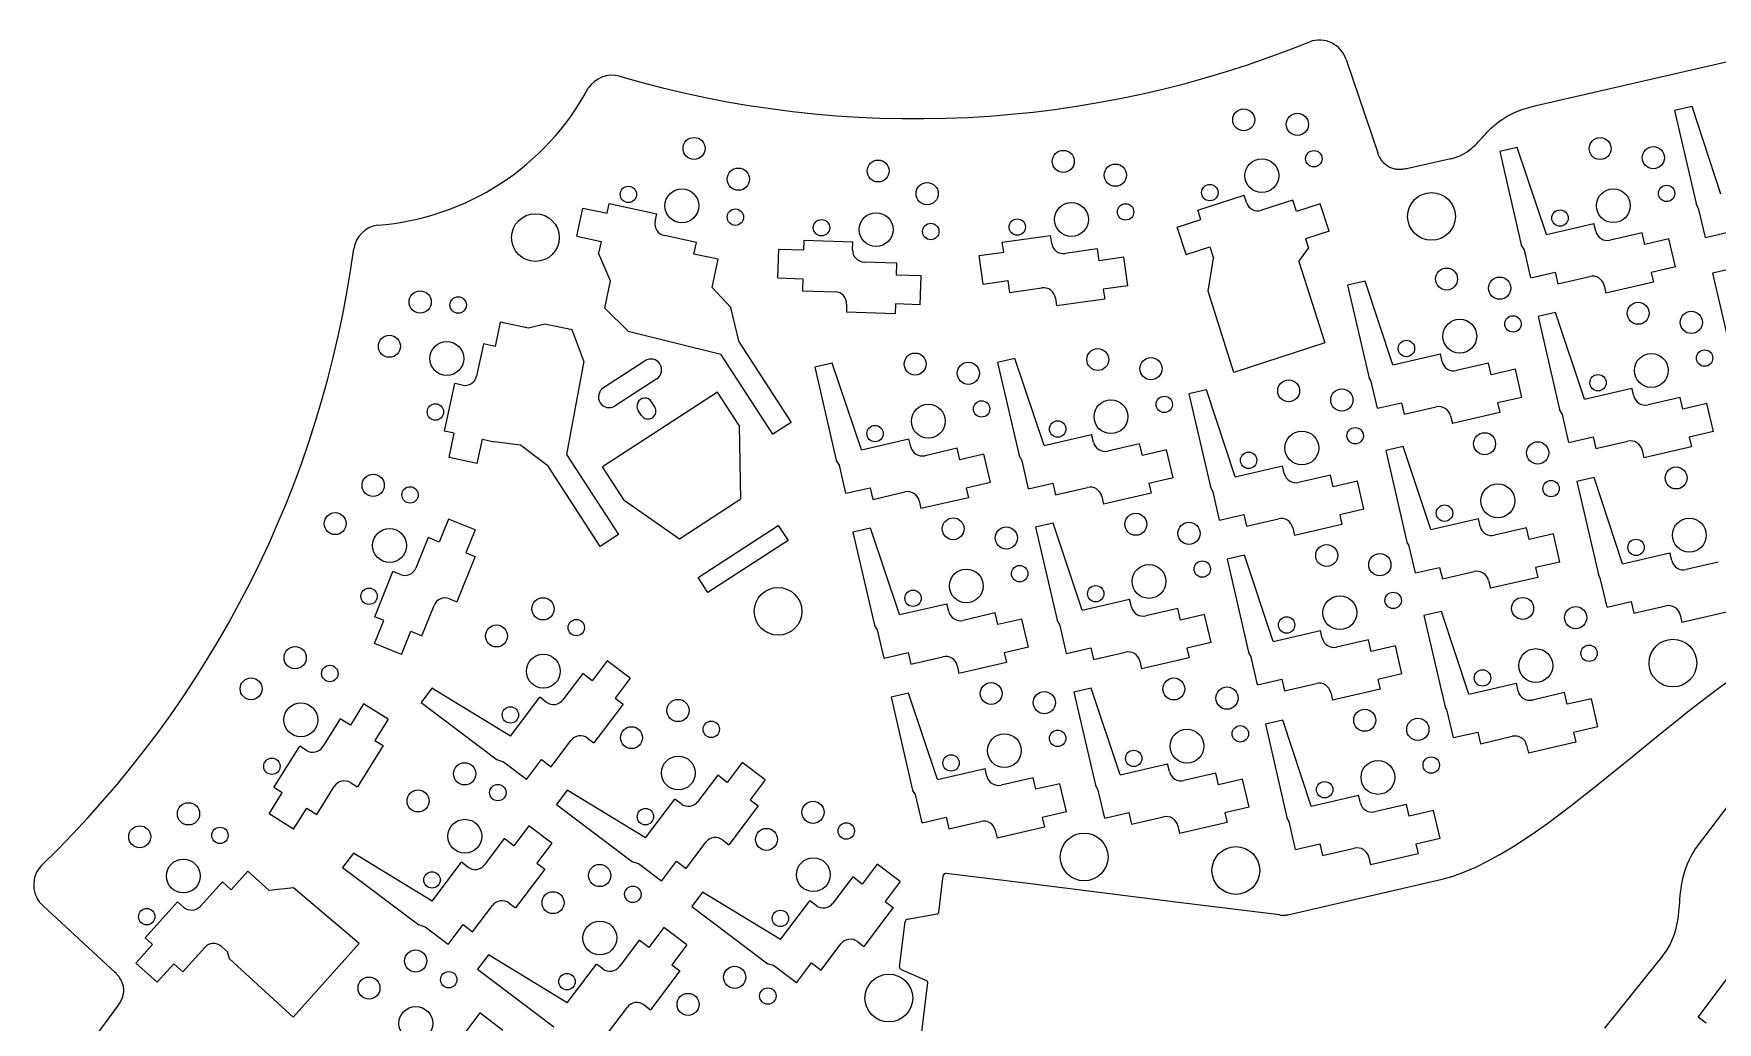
# Model space of a CAD drawing. Extents: x 3 to 294, y -207 to -4.
# Drawn here: x 25.4 to 194.7, y -103.1 to -3.7 of the extents above; entities that cross this region are included whole.
import ezdxf

# ---------------------------------------------------------------- set-up
doc = ezdxf.new("R2010")
doc.units = 0
doc.layers.add('BLACK', color=7, linetype='CONTINUOUS')

msp = doc.modelspace()

# ---------------------------------------------------------------- linework, layer by layer
at = {"layer": 'BLACK', "linetype": 'CONTINUOUS'}
for p, q in [((176.526, -10.918), (207.992, -3.7025)), ((157.408, -6.3125), (160.579, -15.6768)), ((173.591, -12.0157), (173.923, -11.8373)), ((173.923, -11.8373), (174.28, -11.6649)), ((174.28, -11.6649), (174.666, -11.4993)), ((174.666, -11.4993), (175.082, -11.341)), ((175.082, -11.341), (175.529, -11.1909)), ((175.529, -11.1909), (176.01, -11.0496)), ((176.01, -11.0496), (176.526, -10.918)), ((192.197, -11.0213), (190.442, -11.4257)), ((190.442, -11.4257), (192.603, -20.7802)), ((195.09, -19.8434), (192.197, -11.0213)), ((171.628, -13.57), (171.824, -13.3702)), ((171.824, -13.3702), (172.031, -13.1704)), ((172.031, -13.1704), (172.249, -12.9715)), ((172.249, -12.9715), (172.481, -12.7743)), ((172.481, -12.7743), (172.73, -12.5793)), ((172.73, -12.5793), (172.996, -12.3874)), ((172.996, -12.3874), (173.282, -12.1993)), ((173.282, -12.1993), (173.591, -12.0157)), ((169.995, -15.2549), (170.189, -15.0866)), ((170.189, -15.0866), (170.374, -14.9119)), ((170.374, -14.9119), (170.555, -14.7314)), ((170.555, -14.7314), (170.731, -14.546)), ((170.731, -14.546), (170.906, -14.3564)), ((170.906, -14.3564), (171.081, -14.1632)), ((171.081, -14.1632), (171.259, -13.9673)), ((171.259, -13.9673), (171.44, -13.7693)), ((171.44, -13.7693), (171.628, -13.57)), ((174.618, -15.1643), (172.862, -15.5687)), ((177.551, -23.893), (174.618, -15.1643)), ((160.636, -15.8186), (160.579, -15.6768)), ((160.695, -15.9533), (160.636, -15.8186)), ((160.758, -16.081), (160.695, -15.9533)), ((160.824, -16.2019), (160.758, -16.081)), ((160.893, -16.316), (160.824, -16.2019)), ((160.965, -16.4235), (160.893, -16.316)), ((161.039, -16.5245), (160.965, -16.4235)), ((161.116, -16.6191), (161.039, -16.5245)), ((161.196, -16.7074), (161.116, -16.6191)), ((161.278, -16.7896), (161.196, -16.7074)), ((161.362, -16.8658), (161.278, -16.7896)), ((161.448, -16.936), (161.362, -16.8658)), ((167.943, -16.283), (163.465, -17.2831)), ((167.943, -16.283), (168.267, -16.1923)), ((168.267, -16.1923), (168.568, -16.0893)), ((168.568, -16.0893), (168.847, -15.9748)), ((168.847, -15.9748), (169.108, -15.8495)), ((169.108, -15.8495), (169.351, -15.7141)), ((169.351, -15.7141), (169.578, -15.5694)), ((169.578, -15.5694), (169.793, -15.4161)), ((169.793, -15.4161), (169.995, -15.2549)), ((172.862, -15.5687), (175.023, -24.9232)), ((161.537, -17.0005), (161.448, -16.936)), ((161.627, -17.0593), (161.537, -17.0005)), ((161.719, -17.1125), (161.627, -17.0593)), ((161.813, -17.1603), (161.719, -17.1125)), ((161.909, -17.2028), (161.813, -17.1603)), ((162.006, -17.2401), (161.909, -17.2028)), ((162.105, -17.2723), (162.006, -17.2401)), ((162.205, -17.2996), (162.105, -17.2723)), ((162.306, -17.322), (162.205, -17.2996)), ((162.408, -17.3397), (162.306, -17.322)), ((162.511, -17.3528), (162.408, -17.3397)), ((162.615, -17.3614), (162.511, -17.3528)), ((162.72, -17.3656), (162.615, -17.3614)), ((162.825, -17.3656), (162.72, -17.3656)), ((162.931, -17.3615), (162.825, -17.3656)), ((163.037, -17.3533), (162.931, -17.3615)), ((163.144, -17.3413), (163.037, -17.3533)), ((163.251, -17.3255), (163.144, -17.3413)), ((163.358, -17.306), (163.251, -17.3255)), ((163.465, -17.2831), (163.358, -17.306)), ((142.478, -21.4433), (147.138, -19.9292)), ((147.385, -20.69), (147.138, -19.9292)), ((80.0301, -24.0843), (80.6331, -21.2477)), ((80.6331, -21.2477), (83.0785, -21.7675)), ((83.0785, -21.7675), (83.2864, -20.7893)), ((83.2864, -20.7893), (88.0793, -21.8081)), ((87.913, -22.5906), (88.0793, -21.8081)), ((142.787, -22.3944), (142.478, -21.4433)), ((152.036, -20.4407), (148.897, -21.4605)), ((152.407, -21.582), (152.036, -20.4407)), ((154.784, -20.8094), (152.407, -21.582)), ((155.68, -23.5675), (154.784, -20.8094)), ((192.879, -21.3802), (192.603, -20.7802)), ((193.531, -24.2058), (192.879, -21.3802)), ((140.409, -23.1669), (142.787, -22.3944)), ((141.305, -25.925), (140.409, -23.1669)), ((155.68, -23.5675), (153.303, -24.34)), ((177.551, -23.893), (182.325, -22.7907)), ((182.505, -23.5702), (182.325, -22.7907)), ((193.531, -24.2058), (195.967, -23.6434)), ((80.0301, -24.0843), (82.4755, -24.6041)), ((82.4755, -24.6041), (82.226, -25.7779)), ((92.0651, -24.7), (88.8372, -24.0139)), ((91.8156, -25.8738), (92.0651, -24.7)), ((100.258, -28.2673), (100.359, -25.369)), ((100.359, -25.369), (102.858, -25.4563)), ((102.858, -25.4563), (102.893, -24.4569)), ((102.893, -24.4569), (107.79, -24.6279)), ((107.762, -25.4274), (107.79, -24.6279)), ((122.825, -24.6803), (127.677, -23.9983)), ((122.964, -25.6705), (122.825, -24.6803)), ((127.789, -24.7905), (127.677, -23.9983)), ((132.412, -25.3526), (129.144, -25.8119)), ((132.579, -26.5409), (132.412, -25.3526)), ((141.305, -25.925), (143.683, -25.1525)), ((143.683, -25.1525), (144.054, -26.2937)), ((152.654, -26.6129), (153.612, -25.2911)), ((153.303, -24.34), (153.612, -25.2911)), ((175.34, -25.4298), (175.023, -24.9232)), ((187.16, -23.7272), (183.944, -24.4695)), ((187.43, -24.8965), (187.16, -23.7272)), ((189.866, -24.3341), (187.43, -24.8965)), ((190.518, -27.1597), (189.866, -24.3341)), ((83.415, -28.556), (82.226, -25.7779)), ((94.261, -26.3936), (91.8156, -25.8738)), ((93.6581, -29.2302), (94.261, -26.3936)), ((112.217, -26.7837), (108.919, -26.6686)), ((112.175, -27.983), (112.217, -26.7837)), ((120.489, -26.0185), (122.964, -25.6705)), ((120.892, -28.8903), (120.489, -26.0185)), ((135.055, -26.193), (132.579, -26.5409)), ((135.458, -29.0648), (135.055, -26.193)), ((143.515, -29.5839), (144.054, -26.2937)), ((152.654, -26.6129), (155.252, -34.7925)), ((175.992, -28.2554), (175.34, -25.4298)), ((82.8328, -31.2948), (83.415, -28.556)), ((100.258, -28.2673), (102.756, -28.3545)), ((102.756, -28.3545), (102.715, -29.5538)), ((114.674, -28.0702), (112.175, -27.983)), ((114.572, -30.9685), (114.674, -28.0702)), ((120.892, -28.8903), (123.368, -28.5423)), ((123.368, -28.5423), (123.535, -29.7306)), ((159.301, -28.5995), (157.545, -29.0039)), ((162.106, -37.0132), (159.301, -28.5995)), ((175.992, -28.2554), (178.428, -27.693)), ((178.428, -27.693), (178.698, -28.8623)), ((178.698, -28.8623), (181.913, -28.12)), ((188.307, -28.6965), (183.533, -29.7988)), ((190.518, -27.1597), (188.082, -27.7221)), ((188.082, -27.7221), (188.307, -28.6965)), ((196.018, -27.3943), (194.263, -27.7987)), ((194.263, -27.7987), (196.424, -37.1532)), ((95.5155, -31.2508), (93.6581, -29.2302)), ((102.715, -29.5538), (106.013, -29.669)), ((123.535, -29.7306), (126.803, -29.2714)), ((128.158, -30.2927), (128.27, -31.0849)), ((133.122, -30.403), (128.27, -31.0849)), ((135.458, -29.0648), (132.983, -29.4127)), ((132.983, -29.4127), (133.122, -30.403)), ((146.105, -37.7634), (143.515, -29.5839)), ((157.545, -29.0039), (159.707, -38.3584)), ((183.353, -29.0193), (183.533, -29.7988)), ((82.8328, -31.2948), (85.1914, -33.6357)), ((96.3696, -34.7425), (95.5155, -31.2508)), ((107.17, -30.9101), (107.142, -31.7096)), ((112.039, -31.8806), (107.142, -31.7096)), ((112.074, -30.8812), (112.039, -31.8806)), ((114.572, -30.9685), (112.074, -30.8812)), ((178.468, -31.742), (176.712, -32.1464)), ((176.712, -32.1464), (178.873, -41.5008)), ((181.375, -40.4573), (178.468, -31.742)), ((72.3324, -32.7082), (71.8126, -35.1535)), ((75.169, -33.3111), (72.3324, -32.7082)), ((76.8217, -32.9088), (75.169, -33.3111)), ((79.5605, -33.491), (76.8217, -32.9088)), ((80.7516, -36.6343), (79.5605, -33.491)), ((85.1914, -33.6357), (94.5245, -35.9407)), ((70.6389, -34.904), (69.9528, -38.1319)), ((71.8126, -35.1535), (70.6389, -34.904)), ((96.3696, -34.7425), (101.598, -42.7938)), ((155.252, -34.7925), (146.105, -37.7634)), ((80.7516, -36.6343), (79.0091, -46.0166)), ((86.8944, -36.6033), (82.701, -39.3265)), ((99.753, -43.992), (94.5245, -35.9407)), ((105.718, -36.8306), (103.962, -37.235)), ((103.962, -37.235), (106.123, -46.5894)), ((108.661, -45.5671), (105.718, -36.8306)), ((124.1, -36.3717), (122.344, -36.7761)), ((122.344, -36.7761), (124.505, -46.1305)), ((127.029, -45.1114), (124.1, -36.3717)), ((162.106, -37.0132), (166.881, -35.911)), ((167.061, -36.6905), (166.881, -35.911)), ((171.715, -36.8474), (168.5, -37.5898)), ((171.985, -38.0167), (171.715, -36.8474)), ((66.7282, -43.6828), (67.747, -38.8899)), ((68.5295, -39.0562), (67.747, -38.8899)), ((88.0676, -38.4098), (83.8742, -41.133)), ((159.895, -38.55), (159.707, -38.3584)), ((160.548, -41.3756), (159.895, -38.55)), ((174.421, -37.4543), (171.985, -38.0167)), ((175.073, -40.28), (174.421, -37.4543)), ((94.1791, -39.7421), (82.6055, -47.2581)), ((96.3577, -43.0968), (94.1791, -39.7421)), ((143.348, -39.5082), (141.592, -39.9126)), ((141.592, -39.9126), (143.753, -49.2671)), ((146.23, -48.2589), (143.348, -39.5082)), ((175.073, -40.28), (172.638, -40.8423)), ((181.375, -40.4573), (186.149, -39.355)), ((186.329, -40.1345), (186.149, -39.355)), ((190.984, -40.2915), (187.769, -41.0338)), ((191.254, -41.4607), (190.984, -40.2915)), ((86.5232, -42.0907), (86.1964, -41.5875)), ((87.865, -41.2193), (87.5383, -40.7161)), ((160.548, -41.3756), (162.984, -40.8133)), ((162.984, -40.8133), (163.254, -41.9825)), ((163.254, -41.9825), (166.469, -41.2402)), ((167.908, -42.1395), (168.088, -42.919)), ((172.863, -41.8167), (168.088, -42.919)), ((172.638, -40.8423), (172.863, -41.8167)), ((179.164, -41.994), (178.873, -41.5008)), ((179.816, -44.8197), (179.164, -41.994)), ((193.69, -40.8984), (191.254, -41.4607)), ((194.342, -43.724), (193.69, -40.8984)), ((67.7063, -43.8907), (66.7282, -43.6828)), ((67.1866, -46.3361), (67.7063, -43.8907)), ((96.3577, -43.0968), (96.4846, -50.5263)), ((101.598, -42.7938), (99.753, -43.992)), ((127.029, -45.1114), (131.804, -44.0091)), ((131.984, -44.7886), (131.804, -44.0091)), ((194.342, -43.724), (191.906, -44.2864)), ((70.0232, -46.939), (70.543, -44.4936)), ((70.543, -44.4936), (71.7167, -44.7431)), ((74.3603, -45.1007), (71.7168, -44.7431)), ((77.164, -47.2148), (74.3603, -45.1007)), ((108.661, -45.5671), (113.435, -44.4649)), ((113.615, -45.2444), (113.435, -44.4649)), ((118.27, -45.4013), (115.055, -46.1437)), ((118.54, -46.5706), (118.27, -45.4013)), ((136.638, -44.9456), (133.423, -45.6879)), ((136.908, -46.1148), (136.638, -44.9456)), ((139.344, -45.5525), (136.908, -46.1148)), ((139.997, -48.3781), (139.344, -45.5525)), ((163.141, -45.2205), (161.385, -45.6249)), ((161.385, -45.6249), (163.546, -54.9794)), ((165.93, -53.5775), (163.141, -45.2205)), ((179.816, -44.8197), (182.252, -44.2573)), ((182.252, -44.2573), (182.522, -45.4266)), ((182.522, -45.4266), (185.738, -44.6842)), ((187.177, -45.5835), (187.357, -46.363)), ((192.131, -45.2608), (187.357, -46.363)), ((191.906, -44.2864), (192.131, -45.2608)), ((70.0232, -46.939), (67.1866, -46.3361)), ((82.3925, -55.266), (77.164, -47.2148)), ((79.0091, -46.0166), (84.2376, -54.0678)), ((84.784, -50.6128), (82.6055, -47.2581)), ((106.45, -47.1039), (106.123, -46.5894)), ((107.102, -49.9295), (106.45, -47.1039)), ((120.976, -46.0082), (118.54, -46.5706)), ((121.628, -48.8339), (120.976, -46.0082)), ((124.818, -46.6481), (124.505, -46.1305)), ((125.471, -49.4738), (124.818, -46.6481)), ((146.23, -48.2589), (151.004, -47.1567)), ((151.184, -47.9362), (151.004, -47.1567)), ((121.628, -48.8339), (119.192, -49.3962)), ((125.471, -49.4738), (127.907, -48.9114)), ((127.907, -48.9114), (128.177, -50.0807)), ((139.997, -48.3781), (137.561, -48.9405)), ((137.561, -48.9405), (137.786, -49.9149)), ((155.839, -48.0931), (152.623, -48.8355)), ((156.109, -49.2624), (155.839, -48.0931)), ((158.544, -48.7), (156.109, -49.2624)), ((159.197, -51.5257), (158.544, -48.7)), ((182.363, -48.3269), (180.607, -48.7313)), ((180.607, -48.7313), (182.768, -58.0858)), ((185.199, -57.0216), (182.363, -48.3269)), ((84.784, -50.6128), (90.3623, -54.5021)), ((96.0652, -50.7986), (96.4846, -50.5263)), ((107.102, -49.9295), (109.538, -49.3672)), ((109.538, -49.3672), (109.808, -50.5364)), ((109.808, -50.5364), (113.024, -49.7941)), ((114.463, -50.6934), (114.643, -51.4729)), ((119.417, -50.3706), (114.643, -51.4729)), ((119.192, -49.3962), (119.417, -50.3706)), ((128.177, -50.0807), (131.392, -49.3383)), ((132.831, -50.2376), (133.011, -51.0171)), ((137.786, -49.9149), (133.011, -51.0171)), ((144.019, -49.7957), (143.753, -49.2671)), ((144.671, -52.6214), (144.019, -49.7957)), ((90.3623, -54.5021), (96.0652, -50.7986)), ((144.671, -52.6214), (147.107, -52.059)), ((147.107, -52.059), (147.377, -53.2282)), ((147.377, -53.2282), (150.592, -52.4859)), ((159.197, -51.5257), (156.761, -52.0881)), ((156.761, -52.0881), (156.986, -53.0624)), ((165.93, -53.5775), (170.705, -52.4753)), ((170.885, -53.2547), (170.705, -52.4753)), ((67.1336, -52.513), (66.1971, -54.831)), ((69.8224, -53.5994), (67.1336, -52.513)), ((69.8224, -53.5994), (68.8859, -55.9174)), ((84.2376, -54.0678), (82.3925, -55.266)), ((92.2429, -58.408), (100.294, -53.1794)), ((100.294, -53.1794), (101.275, -54.689)), ((109.563, -53.4385), (107.807, -53.8429)), ((107.807, -53.8429), (109.968, -63.1974)), ((112.485, -62.1314), (109.563, -53.4385)), ((127.929, -52.9428), (126.173, -53.3472)), ((126.173, -53.3472), (128.335, -62.7017)), ((130.853, -61.6757), (127.929, -52.9428)), ((152.031, -53.3852), (152.211, -54.1647)), ((156.986, -53.0624), (152.211, -54.1647)), ((175.539, -53.4117), (172.324, -54.1541)), ((175.809, -54.581), (175.539, -53.4117)), ((178.245, -54.0186), (175.809, -54.581)), ((178.898, -56.8443), (178.245, -54.0186)), ((65.0845, -54.3815), (63.8483, -57.4412)), ((66.1971, -54.831), (65.0845, -54.3815)), ((101.275, -54.689), (93.2233, -59.9176)), ((163.719, -55.1143), (163.546, -54.9794)), ((164.372, -57.9399), (163.719, -55.1143)), ((69.8131, -56.292), (67.9775, -60.8352)), ((68.8859, -55.9174), (69.8131, -56.292)), ((147.186, -56.1406), (145.43, -56.545)), ((145.43, -56.545), (147.592, -65.8994)), ((150.054, -64.8232), (147.186, -56.1406)), ((164.372, -57.9399), (166.808, -57.3776)), ((166.808, -57.3776), (167.078, -58.5468)), ((178.898, -56.8443), (176.462, -57.4066)), ((176.462, -57.4066), (176.687, -58.381)), ((185.199, -57.0216), (189.974, -55.9193)), ((190.154, -56.6988), (189.974, -55.9193)), ((194.808, -56.8558), (191.593, -57.5981)), ((59.7088, -62.3478), (61.5444, -57.8046)), ((62.2861, -58.1043), (61.5444, -57.8046)), ((93.2233, -59.9176), (92.2429, -58.408)), ((167.078, -58.5468), (170.293, -57.8045)), ((171.732, -58.7038), (171.912, -59.4833)), ((176.687, -58.381), (171.912, -59.4833)), ((182.988, -58.5583), (182.768, -58.0858)), ((183.641, -61.384), (182.988, -58.5583)), ((67.2358, -60.5355), (67.9775, -60.8352)), ((130.853, -61.6757), (135.628, -60.5734)), ((135.808, -61.3529), (135.628, -60.5734)), ((183.641, -61.384), (186.076, -60.8216)), ((186.076, -60.8216), (186.346, -61.9909)), ((60.636, -62.7224), (59.7088, -62.3478)), ((64.4374, -64.2583), (65.6736, -61.1986)), ((112.485, -62.1314), (117.26, -61.0292)), ((117.44, -61.8087), (117.26, -61.0292)), ((122.094, -61.9656), (118.879, -62.708)), ((122.364, -63.1349), (122.094, -61.9656)), ((124.8, -62.5725), (122.364, -63.1349)), ((125.452, -65.3982), (124.8, -62.5725)), ((140.462, -61.5099), (137.247, -62.2522)), ((140.732, -62.6791), (140.462, -61.5099)), ((143.168, -62.1167), (140.732, -62.6791)), ((143.821, -64.9424), (143.168, -62.1167)), ((166.978, -61.8101), (165.222, -62.2145)), ((165.222, -62.2145), (167.383, -71.5689)), ((169.755, -70.1418), (166.978, -61.8101)), ((186.346, -61.9909), (189.562, -61.2485)), ((191.001, -62.1478), (191.181, -62.9273)), ((195.955, -61.8251), (191.181, -62.9273)), ((59.6995, -65.0404), (60.636, -62.7224)), ((62.3883, -66.1267), (63.3248, -63.8088)), ((63.3248, -63.8088), (64.4374, -64.2583)), ((110.274, -63.6682), (109.968, -63.1974)), ((110.927, -66.4938), (110.274, -63.6682)), ((128.642, -63.2124), (128.335, -62.7017)), ((129.295, -66.0381), (128.642, -63.2124)), ((150.054, -64.8232), (154.828, -63.721)), ((155.008, -64.5005), (154.828, -63.721)), ((62.3883, -66.1267), (59.6995, -65.0404)), ((110.927, -66.4938), (113.362, -65.9315)), ((113.362, -65.9315), (113.632, -67.1007)), ((125.452, -65.3982), (123.016, -65.9605)), ((123.016, -65.9605), (123.241, -66.9349)), ((129.295, -66.0381), (131.731, -65.4757)), ((131.731, -65.4757), (132.001, -66.645)), ((132.001, -66.645), (135.216, -65.9026)), ((143.821, -64.9424), (141.385, -65.5048)), ((141.385, -65.5048), (141.61, -66.4792)), ((147.843, -66.36), (147.592, -65.8994)), ((159.663, -64.6574), (156.447, -65.3998)), ((159.933, -65.8267), (159.663, -64.6574)), ((162.369, -65.2643), (159.933, -65.8267)), ((163.021, -68.09), (162.369, -65.2643)), ((83.0873, -66.7794), (81.5828, -68.776)), ((85.4034, -68.5247), (83.0873, -66.7794)), ((113.632, -67.1007), (116.848, -66.3584)), ((118.287, -67.2577), (118.467, -68.0372)), ((123.241, -66.9349), (118.467, -68.0372)), ((136.655, -66.8019), (136.835, -67.5814)), ((141.61, -66.4792), (136.835, -67.5814)), ((148.495, -69.1856), (147.843, -66.36)), ((80.6244, -68.0538), (78.6385, -70.6893)), ((81.5828, -68.776), (80.6244, -68.0538)), ((85.4034, -68.5247), (83.8989, -70.5213)), ((148.495, -69.1856), (150.931, -68.6233)), ((150.931, -68.6233), (151.201, -69.7925)), ((151.201, -69.7925), (154.416, -69.0502)), ((163.021, -68.09), (160.585, -68.6523)), ((160.585, -68.6523), (160.81, -69.6267)), ((169.755, -70.1418), (174.529, -69.0395)), ((174.709, -69.819), (174.529, -69.0395)), ((194.322, -69.9279), (195.604, -68.985)), ((58.584, -71.1162), (57.2592, -73.2363)), ((61.0434, -72.653), (58.584, -71.1162)), ((65.4504, -69.5132), (64.3653, -70.9516)), ((64.3653, -70.9516), (72.034, -76.7282)), ((73.3701, -74.3574), (65.4504, -69.5132)), ((73.3701, -74.3574), (76.319, -70.4441)), ((76.9579, -70.9255), (76.319, -70.4441)), ((83.8989, -70.5213), (84.6975, -71.1231)), ((113.394, -70.0411), (111.639, -70.4455)), ((111.639, -70.4455), (113.8, -79.8)), ((116.309, -78.6957), (113.394, -70.0411)), ((131.775, -69.5284), (130.019, -69.9328)), ((130.019, -69.9328), (132.181, -79.2873)), ((134.678, -78.24), (131.775, -69.5284)), ((155.856, -69.9495), (156.036, -70.729)), ((160.81, -69.6267), (156.036, -70.729)), ((179.364, -69.976), (176.148, -70.7183)), ((179.634, -71.1452), (179.364, -69.976)), ((182.069, -70.5829), (179.634, -71.1452)), ((182.722, -73.4085), (182.069, -70.5829)), ((191.744, -71.9084), (193.034, -70.9043)), ((193.034, -70.9043), (194.322, -69.9279)), ((56.2416, -72.6004), (54.4928, -75.399)), ((57.2592, -73.2363), (56.2416, -72.6004)), ((61.0434, -72.653), (59.7186, -74.7731)), ((84.6975, -71.1231), (81.7486, -75.0364)), ((151.035, -72.7577), (149.279, -73.1621)), ((153.878, -81.3875), (151.035, -72.7577)), ((167.544, -71.6786), (167.383, -71.5689)), ((168.196, -74.5042), (167.544, -71.6786)), ((190.451, -72.9342), (191.744, -71.9084)), ((149.279, -73.1621), (151.441, -82.5166)), ((168.196, -74.5042), (170.632, -73.9418)), ((170.632, -73.9418), (170.902, -75.1111)), ((170.902, -75.1111), (174.117, -74.3688)), ((182.722, -73.4085), (180.286, -73.9709)), ((180.286, -73.9709), (180.511, -74.9453)), ((187.865, -75.0278), (189.158, -73.976)), ((189.158, -73.976), (190.451, -72.9342)), ((49.5642, -79.5122), (52.1608, -75.3568)), ((52.8393, -75.7807), (52.1608, -75.3568)), ((60.5666, -75.303), (57.97, -79.4584)), ((59.7186, -74.7731), (60.5666, -75.303)), ((77.4432, -77.4266), (79.4291, -74.7911)), ((81.1097, -74.5549), (81.7486, -75.0364)), ((175.556, -75.2681), (175.736, -76.0476)), ((180.511, -74.9453), (175.736, -76.0476)), ((185.284, -77.1379), (186.573, -76.0837)), ((186.573, -76.0837), (187.865, -75.0278)), ((72.6642, -76.9558), (72.034, -76.7282)), ((74.9803, -78.701), (72.6642, -76.9558)), ((74.9803, -78.701), (76.4848, -76.7044)), ((76.4848, -76.7044), (77.4432, -77.4266)), ((96.6641, -77.0103), (95.1596, -79.0069)), ((98.9802, -78.7555), (96.6641, -77.0103)), ((116.309, -78.6957), (121.084, -77.5934)), ((121.264, -78.3729), (121.084, -77.5934)), ((134.678, -78.24), (139.452, -77.1377)), ((139.632, -77.9172), (139.452, -77.1377)), ((183.999, -78.1846), (185.284, -77.1379)), ((199.048, -77.0198), (192.509, -85.6782)), ((50.4123, -80.0422), (49.5642, -79.5122)), ((53.8893, -82.2148), (55.638, -79.4163)), ((57.2916, -79.0345), (57.97, -79.4584)), ((94.2012, -78.2847), (92.2153, -80.9202)), ((95.1596, -79.0069), (94.2012, -78.2847)), ((98.9802, -78.7555), (97.4757, -80.7521)), ((125.918, -78.5299), (122.703, -79.2722)), ((126.188, -79.6992), (125.918, -78.5299)), ((128.624, -79.1368), (126.188, -79.6992)), ((129.277, -81.9624), (128.624, -79.1368)), ((132.467, -79.7767), (132.181, -79.2873)), ((144.287, -78.0742), (141.071, -78.8165)), ((144.557, -79.2434), (144.287, -78.0742)), ((146.992, -78.681), (144.557, -79.2434)), ((147.645, -81.5067), (146.992, -78.681)), ((181.445, -80.2315), (182.719, -79.2177)), ((182.719, -79.2177), (183.999, -78.1846)), ((49.0875, -82.1623), (50.4123, -80.0422)), ((79.0643, -79.7821), (77.9793, -81.2204)), ((77.9793, -81.2204), (85.648, -86.997)), ((86.9469, -84.5882), (79.0643, -79.7821)), ((86.9469, -84.5882), (89.8958, -80.6749)), ((90.5347, -81.1564), (89.8958, -80.6749)), ((97.4757, -80.7521), (98.2743, -81.3539)), ((114.098, -80.2325), (113.8, -79.8)), ((114.751, -83.0581), (114.098, -80.2325)), ((133.119, -82.6024), (132.467, -79.7767)), ((153.878, -81.3875), (158.652, -80.2853)), ((158.832, -81.0648), (158.652, -80.2853)), ((163.487, -81.2217), (160.271, -81.9641)), ((163.757, -82.391), (163.487, -81.2217)), ((178.92, -82.1776), (180.178, -81.2201)), ((180.178, -81.2201), (181.445, -80.2315)), ((51.5468, -83.699), (49.0875, -82.1623)), ((51.5468, -83.699), (52.8716, -81.5789)), ((52.8716, -81.5789), (53.8893, -82.2148)), ((98.2743, -81.3539), (95.3254, -85.2673)), ((114.751, -83.0581), (117.187, -82.4958)), ((117.187, -82.4958), (117.457, -83.665)), ((117.457, -83.665), (120.672, -82.9227)), ((129.277, -81.9624), (126.841, -82.5248)), ((126.841, -82.5248), (127.066, -83.4992)), ((133.119, -82.6024), (135.555, -82.04)), ((135.555, -82.04), (135.825, -83.2093)), ((135.825, -83.2093), (139.04, -82.4669)), ((147.645, -81.5067), (145.209, -82.0691)), ((145.209, -82.0691), (145.434, -83.0435)), ((151.667, -82.9243), (151.441, -82.5166)), ((152.319, -85.7499), (151.667, -82.9243)), ((166.193, -81.8286), (163.757, -82.391)), ((166.845, -84.6543), (166.193, -81.8286)), ((177.672, -83.0981), (178.92, -82.1776)), ((72.737, -84.6488), (70.751, -87.2843)), ((73.6954, -85.3709), (72.737, -84.6488)), ((75.1999, -83.3744), (73.6954, -85.3709)), ((77.516, -85.1196), (75.1999, -83.3744)), ((122.111, -83.822), (122.291, -84.6015)), ((127.066, -83.4992), (122.291, -84.6015)), ((140.479, -83.3662), (140.659, -84.1457)), ((145.434, -83.0435), (140.659, -84.1457)), ((166.845, -84.6543), (164.409, -85.2166)), ((175.209, -84.8046), (176.434, -83.9757)), ((176.434, -83.9757), (177.672, -83.0981)), ((57.5602, -86.1206), (56.4752, -87.559)), ((65.4827, -90.9523), (57.5602, -86.1206)), ((77.516, -85.1196), (76.0114, -87.1162)), ((91.02, -87.6575), (93.0059, -85.022)), ((94.6865, -84.7858), (95.3254, -85.2673)), ((152.319, -85.7499), (154.755, -85.1876)), ((154.755, -85.1876), (155.025, -86.3568)), ((155.025, -86.3568), (158.241, -85.6145)), ((164.634, -86.191), (159.86, -87.2933)), ((164.409, -85.2166), (164.634, -86.191)), ((171.618, -86.9403), (172.8, -86.2928)), ((172.8, -86.2928), (173.997, -85.579)), ((173.997, -85.579), (175.209, -84.8046)), ((192.268, -86.0748), (192.055, -86.4647)), ((192.509, -85.6782), (192.268, -86.0748)), ((46.9471, -87.9384), (45.2743, -89.7963)), ((49.1023, -89.8789), (46.9471, -87.9384)), ((56.4752, -87.559), (64.1439, -93.3356)), ((65.4827, -90.9523), (68.4316, -87.039)), ((69.0705, -87.5204), (68.4316, -87.039)), ((76.8101, -87.718), (73.8612, -91.6313)), ((76.0114, -87.1162), (76.8101, -87.718)), ((86.241, -87.1866), (85.648, -86.997)), ((88.5571, -88.9319), (86.241, -87.1866)), ((88.5571, -88.9319), (90.0616, -86.9353)), ((90.0616, -86.9353), (91.02, -87.6575)), ((110.241, -87.2411), (108.736, -89.2377)), ((112.557, -88.9864), (110.241, -87.2411)), ((159.68, -86.5138), (159.86, -87.2933)), ((168.177, -88.426), (169.305, -88.0128)), ((169.305, -88.0128), (170.452, -87.5156)), ((170.452, -87.5156), (171.618, -86.9403)), ((191.437, -87.9639), (191.332, -88.3251)), ((191.56, -87.5975), (191.437, -87.9639)), ((191.703, -87.2258), (191.56, -87.5975)), ((191.867, -86.8482), (191.703, -87.2258)), ((192.055, -86.4647), (191.867, -86.8482)), ((44.3825, -88.9934), (42.1744, -91.4457)), ((45.2743, -89.7963), (44.3825, -88.9934)), ((51.5235, -89.6209), (49.1023, -89.8789)), ((58.1407, -95.2203), (51.5235, -89.6209)), ((107.778, -88.5155), (105.792, -91.151)), ((108.736, -89.2377), (107.778, -88.5155)), ((112.557, -88.9864), (111.052, -90.983)), ((116.441, -92.0394), (116.878, -88.4068)), ((124.853, -89.1037), (117.186, -88.1485)), ((140.556, -91.068), (124.853, -89.1037)), ((151.54, -92.3091), (167.07, -88.7493)), ((167.07, -88.7493), (168.177, -88.426)), ((191.054, -89.7251), (191.011, -90.0653)), ((191.106, -89.3812), (191.054, -89.7251)), ((191.168, -89.0335), (191.106, -89.3812)), ((191.243, -88.6816), (191.168, -89.0335)), ((191.332, -88.3251), (191.243, -88.6816)), ((33.6134, -98.1294), (26.3485, -91.4235)), ((36.6064, -94.6407), (39.8852, -90.9992)), ((40.4797, -91.5345), (39.8852, -90.9992)), ((69.5557, -94.0216), (71.5417, -91.3861)), ((73.2223, -91.1499), (73.8612, -91.6313)), ((92.6731, -90.0355), (91.588, -91.4738)), ((100.524, -94.8191), (92.6731, -90.0355)), ((100.524, -94.8191), (103.473, -90.9058)), ((104.112, -91.3872), (103.473, -90.9058)), ((111.052, -90.983), (111.851, -91.5848)), ((150.7, -92.3349), (140.556, -91.068)), ((190.886, -91.3968), (190.858, -91.7238)), ((190.914, -91.0678), (190.886, -91.3968)), ((190.942, -90.7364), (190.914, -91.0678)), ((190.974, -90.4023), (190.942, -90.7364)), ((191.011, -90.0653), (190.974, -90.4023)), ((91.588, -91.4738), (99.2567, -97.2504)), ((111.851, -91.5848), (108.902, -95.4981)), ((112.497, -97.56), (113.063, -93.0138)), ((113.295, -92.7669), (116.264, -92.2354)), ((150.7, -92.3349), (150.782, -92.3452)), ((150.782, -92.3452), (150.855, -92.3541)), ((150.855, -92.3541), (150.919, -92.3615)), ((150.919, -92.3615), (150.976, -92.3674)), ((150.976, -92.3674), (151.027, -92.3718)), ((151.027, -92.3718), (151.095, -92.3755)), ((151.095, -92.3755), (151.156, -92.3755)), ((151.156, -92.3755), (151.214, -92.3718)), ((151.214, -92.3718), (151.274, -92.3642)), ((151.274, -92.3642), (151.34, -92.3526)), ((151.34, -92.3526), (151.39, -92.3425)), ((151.39, -92.3425), (151.445, -92.3306)), ((151.445, -92.3306), (151.506, -92.3167)), ((151.506, -92.3167), (151.54, -92.3091)), ((190.703, -93.0175), (190.644, -93.339)), ((190.752, -92.6956), (190.703, -93.0175)), ((190.793, -92.3729), (190.752, -92.6956)), ((190.828, -92.049), (190.793, -92.3729)), ((190.858, -91.7238), (190.828, -92.049)), ((37.3496, -95.3098), (36.6064, -94.6407)), ((64.7768, -93.5507), (64.1439, -93.3356)), ((67.0928, -95.296), (64.7768, -93.5507)), ((67.0928, -95.296), (68.5974, -93.2994)), ((68.5974, -93.2994), (69.5557, -94.0216)), ((88.7767, -93.6052), (87.2722, -95.6018)), ((91.0928, -95.3505), (88.7767, -93.6052)), ((190.273, -94.6258), (190.137, -94.9493)), ((190.39, -94.3033), (190.273, -94.6258)), ((190.489, -93.9815), (190.39, -94.3033)), ((190.574, -93.6602), (190.489, -93.9815)), ((190.644, -93.339), (190.574, -93.6602)), ((35.6767, -97.1676), (37.3496, -95.3098)), ((40.3965, -98.0532), (42.6046, -95.6008)), ((44.2993, -95.512), (44.8938, -96.0473)), ((45.0964, -96.7434), (44.8938, -96.0473)), ((58.1407, -95.2203), (51.5055, -102.629)), ((71.1412, -96.3589), (70.0562, -97.7973)), ((79.0595, -101.183), (71.1412, -96.3589)), ((86.3138, -94.8796), (84.3278, -97.5151)), ((87.2722, -95.6018), (86.3138, -94.8796)), ((91.0928, -95.3505), (89.5882, -97.3471)), ((104.597, -97.8883), (106.583, -95.2528)), ((108.263, -95.0167), (108.902, -95.4981)), ((189.364, -96.26), (189.104, -96.5934)), ((189.595, -95.9292), (189.364, -96.26)), ((189.8, -95.6007), (189.595, -95.9292)), ((189.98, -95.2742), (189.8, -95.6007)), ((190.137, -94.9493), (189.98, -95.2742)), ((33.72, -98.2386), (33.6134, -98.1294)), ((37.8319, -99.1081), (35.6767, -97.1676)), ((37.8319, -99.1081), (39.5047, -97.2503)), ((39.5047, -97.2503), (40.3965, -98.0532)), ((51.5055, -102.629), (45.0964, -96.7434)), ((70.0562, -97.7973), (77.7248, -103.574)), ((79.0595, -101.183), (82.0084, -97.2699)), ((82.6473, -97.7513), (82.0084, -97.2699)), ((90.3869, -97.9489), (87.438, -101.862)), ((89.5882, -97.3471), (90.3869, -97.9489)), ((99.8178, -97.4175), (99.2567, -97.2504)), ((102.134, -99.1627), (99.8178, -97.4175)), ((102.134, -99.1627), (103.638, -97.1662)), ((103.638, -97.1662), (104.597, -97.8883)), ((112.641, -97.8057), (115.214, -98.9305)), ((189.104, -96.5934), (183.396, -103.705)), ((33.8188, -98.3479), (33.72, -98.2386)), ((33.9099, -98.4573), (33.8188, -98.3479)), ((33.9935, -98.5667), (33.9099, -98.4573)), ((34.0697, -98.676), (33.9935, -98.5667)), ((34.1387, -98.7853), (34.0697, -98.676)), ((34.2007, -98.8943), (34.1387, -98.7853)), ((34.2558, -99.0032), (34.2007, -98.8943)), ((34.3042, -99.1118), (34.2558, -99.0032)), ((34.3459, -99.2201), (34.3042, -99.1118)), ((34.3813, -99.328), (34.3459, -99.2201)), ((34.4103, -99.4355), (34.3813, -99.328)), ((34.4332, -99.5425), (34.4103, -99.4355)), ((34.4501, -99.6491), (34.4332, -99.5425)), ((34.4612, -99.755), (34.4501, -99.6491)), ((34.4667, -99.8603), (34.4612, -99.755)), ((34.4666, -99.965), (34.4667, -99.8603)), ((114.474, -106.292), (115.336, -99.1376)), ((192.813, -102.62), (195.762, -98.7068)), ((33.9071, -101.419), (31.1722, -105.103)), ((33.9071, -101.419), (33.9716, -101.331)), ((33.9716, -101.331), (34.0329, -101.241)), ((34.0329, -101.241), (34.0908, -101.15)), ((34.0908, -101.15), (34.1451, -101.057)), ((34.1451, -101.057), (34.1958, -100.963)), ((34.1958, -100.963), (34.2427, -100.868)), ((34.2427, -100.868), (34.2856, -100.772)), ((34.2856, -100.772), (34.3243, -100.674)), ((34.3243, -100.674), (34.3587, -100.576)), ((34.3587, -100.576), (34.3887, -100.476)), ((34.3887, -100.476), (34.4141, -100.376)), ((34.4141, -100.376), (34.4347, -100.274)), ((34.4347, -100.274), (34.4505, -100.172)), ((34.4505, -100.172), (34.4611, -100.069)), ((34.4611, -100.069), (34.4666, -99.965)), ((86.7991, -101.381), (87.438, -101.862)), ((70.2668, -102.195), (68.7623, -104.192)), ((72.5829, -103.941), (70.2668, -102.195)), ((83.1325, -104.252), (85.1185, -101.617)), ((193.611, -103.222), (192.813, -102.62))]:
    msp.add_line(p, q, dxfattribs=at)
at = {"layer": 'BLACK'}
for centre, radius in [((147.1, -12.3708), 1.1045), ((152.505, -12.8229), 1.118), ((91.826, -15.2436), 1.1045), ((182.947, -15.2579), 1.1045), ((188.291, -16.1793), 1.118), ((110.339, -17.5126), 1.1045), ((128.953, -16.5483), 1.1045), ((134.197, -17.932), 1.118), ((148.924, -17.982), 1.7029), ((154.154, -16.2825), 0.8246), ((96.2801, -18.3373), 1.118), ((85.2195, -19.8712), 0.8246), ((90.5993, -21.0147), 1.7029), ((115.263, -19.7858), 1.118), ((143.693, -19.6816), 0.8246), ((165.987, -22.0842), 2.4), ((184.274, -21.0067), 1.7029), ((189.633, -19.7694), 0.8246), ((75.8656, -24.2107), 2.4), ((95.9791, -22.1582), 0.8246), ((110.134, -23.409), 1.7029), ((129.774, -22.3909), 1.7029), ((135.221, -21.6254), 0.8246), ((178.915, -22.2439), 0.8246), ((104.637, -23.217), 0.8246), ((115.63, -23.6009), 0.8246), ((124.328, -23.1563), 0.8246), ((167.502, -28.3781), 1.1045), ((172.846, -29.2995), 1.118), ((64.2762, -30.689), 1.118), ((68.0971, -30.99), 0.8246), ((174.188, -32.8897), 0.8246), ((186.771, -31.8222), 1.1045), ((192.115, -32.7436), 1.118), ((168.829, -34.1269), 1.7029), ((61.1825, -35.1432), 1.1045), ((66.9536, -36.3698), 1.7029), ((132.425, -36.4763), 1.1045), ((163.47, -35.3641), 0.8246), ((193.457, -36.3337), 0.8246), ((114.057, -36.932), 1.1045), ((119.401, -37.8534), 1.118), ((137.769, -37.3977), 1.118), ((188.098, -37.571), 1.7029), ((151.625, -39.6238), 1.1045), ((182.739, -38.8082), 0.8246), ((120.743, -41.4436), 0.8246), ((133.752, -42.2251), 1.7029), ((139.111, -40.9878), 0.8246), ((156.97, -40.5452), 1.118), ((65.8101, -41.7497), 0.8246), ((115.384, -42.6808), 1.7029), ((110.025, -43.918), 0.8246), ((128.393, -43.4623), 0.8246), ((152.953, -45.3726), 1.7029), ((158.312, -44.1354), 0.8246), ((171.326, -44.9424), 1.1045), ((176.671, -45.8638), 1.118), ((147.594, -46.6098), 0.8246), ((190.595, -48.3865), 1.1045), ((59.5504, -49.1257), 1.118), ((172.653, -50.6912), 1.7029), ((178.013, -49.454), 0.8246), ((63.261, -50.0856), 0.8246), ((55.7302, -52.9749), 1.1045), ((117.881, -53.4963), 1.1045), ((136.249, -53.0406), 1.1045), ((167.294, -51.9284), 0.8246), ((191.922, -54.1353), 1.7029), ((61.2006, -55.1851), 1.7029), ((123.225, -54.4177), 1.118), ((141.594, -53.962), 1.118), ((155.45, -56.1881), 1.1045), ((186.563, -55.3725), 0.8246), ((119.208, -59.2451), 1.7029), ((124.567, -58.0079), 0.8246), ((137.576, -58.7893), 1.7029), ((142.936, -57.5521), 0.8246), ((160.794, -57.1095), 1.118), ((132.217, -60.0266), 0.8246), ((59.1403, -60.2846), 0.8246), ((76.6392, -61.5448), 1.118), ((100.276, -61.7999), 2.4), ((113.849, -60.4823), 0.8246), ((156.777, -61.9369), 1.7029), ((162.136, -60.6997), 0.8246), ((175.15, -61.5067), 1.1045), ((79.9749, -63.4323), 0.8246), ((151.418, -63.1741), 0.8246), ((180.495, -62.4281), 1.118), ((71.953, -64.2741), 1.1045), ((51.7042, -66.4635), 1.118), ((176.478, -67.2555), 1.7029), ((181.837, -66.0182), 0.8246), ((190.27, -67.0055), 2.4), ((55.1917, -68.0531), 0.8246), ((76.665, -67.8248), 1.7029), ((171.119, -68.4927), 0.8246), ((47.2737, -69.5909), 1.1045), ((121.705, -70.0606), 1.1045), ((140.073, -69.6049), 1.1045), ((145.418, -70.5263), 1.118), ((52.2772, -72.7174), 1.7029), ((90.216, -71.7756), 1.118), ((127.049, -70.982), 1.118), ((73.355, -72.2173), 0.8246), ((159.274, -72.7524), 1.1045), ((164.618, -73.6738), 1.118), ((85.5298, -74.505), 1.1045), ((93.5517, -73.6632), 0.8246), ((123.032, -75.8094), 1.7029), ((128.391, -74.5721), 0.8246), ((141.401, -75.3536), 1.7029), ((146.76, -74.1164), 0.8246), ((136.042, -76.5909), 0.8246), ((49.3626, -77.3817), 0.8246), ((68.7518, -78.1397), 1.118), ((90.2418, -78.0557), 1.7029), ((117.673, -77.0466), 0.8246), ((160.601, -78.5012), 1.7029), ((165.96, -77.264), 0.8246), ((72.0875, -80.0273), 0.8246), ((155.242, -79.7384), 0.8246), ((40.9798, -82.1617), 1.118), ((64.0656, -80.8691), 1.1045), ((103.793, -82.0065), 1.118), ((68.7775, -84.4198), 1.7029), ((86.9318, -82.4482), 0.8246), ((36.0735, -84.4723), 1.1045), ((44.1383, -84.3328), 0.8246), ((99.1066, -84.7358), 1.1045), ((107.129, -83.894), 0.8246), ((131.055, -86.5015), 2.4), ((146.308, -87.8641), 2.4), ((40.4581, -88.4201), 1.7029), ((65.4676, -88.8123), 0.8246), ((82.3286, -88.3706), 1.118), ((103.819, -88.2865), 1.7029), ((85.6643, -90.2581), 0.8246), ((77.6424, -91.0999), 1.1045), ((36.7778, -92.5074), 0.8246), ((82.3543, -94.6506), 1.7029), ((100.509, -92.679), 0.8246), ((63.8187, -96.9606), 1.118), ((67.1544, -98.8482), 0.8246), ((95.9054, -98.6014), 1.118), ((59.1325, -99.69), 1.1045), ((79.0444, -99.0431), 0.8246), ((99.2411, -100.489), 0.8246), ((111.413, -100.688), 2.4), ((63.8444, -103.241), 1.7029), ((91.2192, -101.331), 1.1045)]:
    msp.add_circle(centre, radius, dxfattribs=at)
for centre, radius, start, end in [((114.064, 93.452), 105.701, -106.337, -67.9507), ((154.71, -7.1837), 2.8353, 17.8956, 109.91), ((83.5984, -10.7732), 2.887, 75.2736, 146.774), ((57.9837, 3.3251), 26.3608, -85.6528, -28.3472), ((148.526, -20.3192), 1.2, -162, -72), ((60.4447, -25.8094), 2.887, 99.226, 170.726), ((89.0867, -22.8401), 1.2, -192, -102), ((183.674, -23.3003), 1.2, -167, -77), ((-47.1612, -11.2487), 105.701, -46.0493, -7.66336), ((128.977, -24.6235), 1.2, -172, -82), ((108.961, -25.4693), 1.2, -182, -92), ((182.183, -29.2892), 1.2, 13, 103), ((105.971, -30.8682), 1.2, -2.00003, 88), ((126.97, -30.4597), 1.2, 7.99992, 98.0001), ((87.481, -37.5066), 1.077, -57, 123), ((168.23, -36.4205), 1.2, -167, -77), ((68.779, -37.8824), 1.2, -102, -12), ((83.2876, -40.2297), 1.077, -237, -57), ((86.8673, -41.1518), 0.8, -327, -147), ((187.499, -39.8646), 1.2, -167, -77), ((87.1941, -41.655), 0.8, -147, 33), ((166.739, -42.4094), 1.2, 13, 103), ((114.785, -44.9744), 1.2, -167, -77), ((133.153, -44.5187), 1.2, -167, -77), ((186.008, -45.8535), 1.2, 13, 103), ((152.353, -47.6662), 1.2, -167, -77), ((113.294, -50.9633), 1.2, 13, 103), ((131.662, -50.5076), 1.2, 13, 103), ((150.862, -53.6551), 1.2, 13, 103), ((172.054, -52.9848), 1.2, -167, -77), ((62.7356, -56.9917), 1.2, -112, -22), ((191.323, -56.4289), 1.2, -167, -77), ((170.563, -58.9737), 1.2, 13, 103), ((66.7863, -61.6481), 1.2, 68, 158), ((118.609, -61.5387), 1.2, -167, -77), ((136.977, -61.083), 1.2, -167, -77), ((189.832, -62.4178), 1.2, 13, 103), ((135.486, -67.0719), 1.2, 13, 103), ((156.177, -64.2305), 1.2, -167, -77), ((117.118, -67.5276), 1.2, 13, 103), ((154.686, -70.2194), 1.2, 13, 103), ((77.6801, -69.9671), 1.2, -127, -37), ((175.878, -69.5491), 1.2, -167, -77), ((80.3875, -75.5133), 1.2, 53, 143), ((174.387, -75.538), 1.2, 13, 103), ((53.4752, -74.7631), 1.2, -122, -32), ((56.6557, -80.0522), 1.2, 58, 148), ((122.433, -78.103), 1.2, -167, -77), ((140.801, -77.6473), 1.2, -167, -77), ((91.2569, -80.198), 1.2, -127, -37), ((160.002, -80.7948), 1.2, -167, -77), ((120.942, -84.0919), 1.2, 13, 103), ((139.31, -83.6362), 1.2, 13, 103), ((93.9643, -85.7442), 1.2, 53, 143), ((158.511, -86.7837), 1.2, 13, 103), ((28.2419, -89.313), 2.8353, -223.91, -131.896), ((69.7927, -86.5621), 1.2, -127, -37), ((117.161, -88.4316), 0.2842, 84.9508, 175), ((72.5001, -92.1082), 1.2, 53, 143), ((104.834, -90.4289), 1.2, -127, -37), ((41.2826, -90.6428), 1.2, -132, -42), ((113.335, -93.0368), 0.2728, 98.2822, 175.178), ((116.225, -92.0226), 0.2163, -79.8178, -4.46147), ((107.541, -95.975), 1.2, 53, 143), ((43.4964, -96.4038), 1.2, 48, 138), ((83.3695, -96.7929), 1.2, -127, -37), ((112.735, -97.5852), 0.2397, -186.033, -113.1), ((115.145, -99.1109), 0.1931, -7.95189, 69.1269), ((86.0769, -102.339), 1.2, 53, 143)]:
    msp.add_arc(centre, radius, start, end, dxfattribs=at)

doc.saveas('drawing.dxf')
